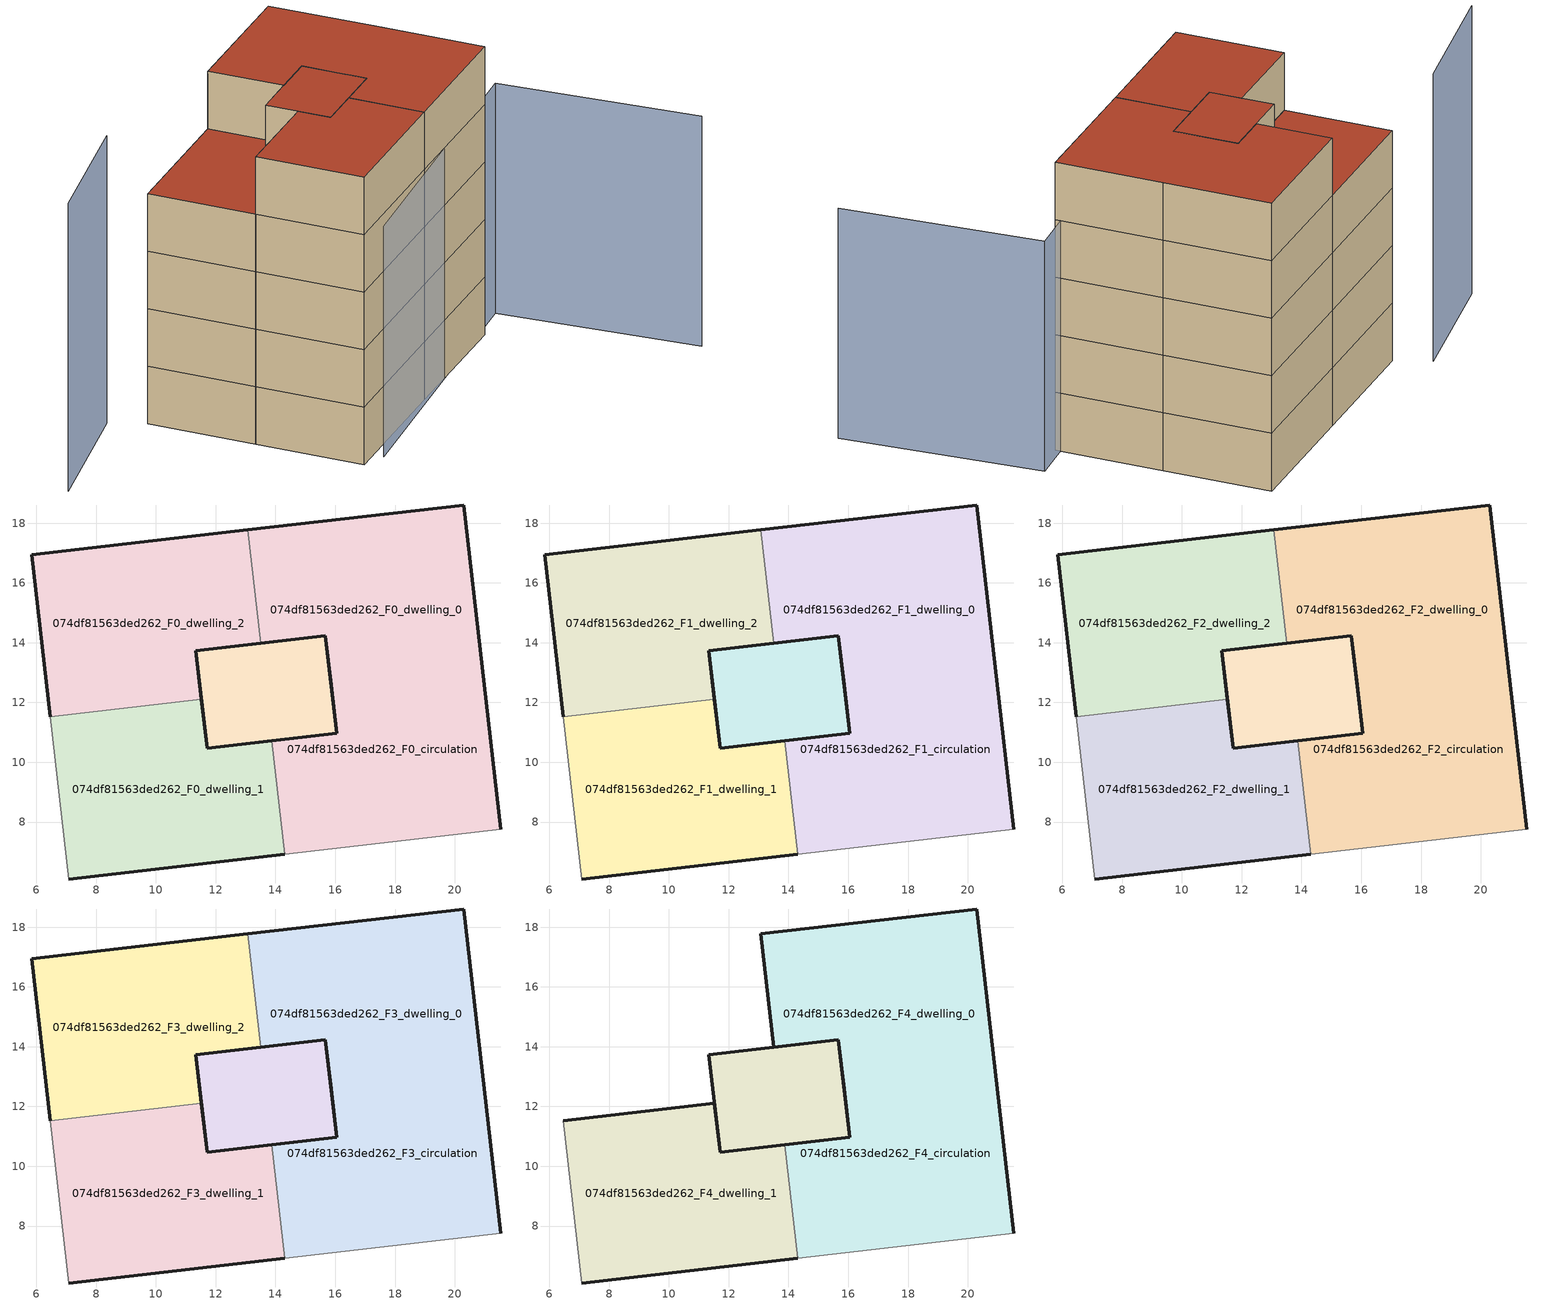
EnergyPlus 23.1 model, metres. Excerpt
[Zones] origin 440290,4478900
074df81563ded262_F0_dwelling_0
 floor ground (EU_floor_Construction): 20.29,18.61 20.92,13.18 21.54,7.76 14.32,6.93 13.88,10.72 16.05,10.97 15.99,11.45 15.86,12.6 15.67,14.23 14.52,14.1 13.5,13.98 13.07,17.78 z0; 15.67,14.23 15.99,11.45 16.05,10.97 11.71,10.47 11.34,13.73 14.52,14.1 z0
 wall outside (EU_wall_Construction): 21.54,7.76 20.92,13.18 20.29,18.61 13.07,17.78 / 13.5,13.98 15.67,14.23 15.86,12.6 16.05,10.97 13.88,10.72 z0:3
 wall adiabatic (EU_wall_Construction): 14.32,6.93 21.54,7.76 z0:3
 wall to 074df81563ded262_F0_dwelling_2 (EU_wall_Construction): 13.07,17.78 13.5,13.98 z0:3
 wall to 074df81563ded262_F0_dwelling_1 (EU_wall_Construction): 13.88,10.72 14.32,6.93 z0:3
074df81563ded262_F0_dwelling_1
 floor ground (EU_floor_Construction): 13.88,10.72 14.32,6.93 7.09,6.1 6.47,11.52 11.52,12.1 11.71,10.47 z0; 15.67,14.23 16.05,10.97 13.88,10.72 11.71,10.47 11.52,12.1 11.34,13.73 z0
 wall outside (EU_wall_Construction): 7.09,6.1 14.32,6.93 / 13.88,10.72 11.71,10.47 11.52,12.1 z0:3
 wall adiabatic (EU_wall_Construction): 6.47,11.52 7.09,6.1 z0:3
 wall to 074df81563ded262_F0_dwelling_2 (EU_wall_Construction): 11.52,12.1 6.47,11.52 z0:3
074df81563ded262_F0_dwelling_2
 floor ground (EU_floor_Construction): 13.07,17.78 13.5,13.98 11.34,13.73 11.52,12.1 6.47,11.52 5.84,16.94 z0; 15.67,14.23 16.05,10.97 11.71,10.47 11.52,12.1 11.34,13.73 z0
 wall outside (EU_wall_Construction): 13.07,17.78 5.84,16.94 6.47,11.52 / 11.52,12.1 11.34,13.73 13.5,13.98 z0:3
074df81563ded262_F0_circulation
 floor ground (EU_floor_Construction): 15.67,14.23 15.86,12.6 16.05,10.97 13.88,10.72 11.71,10.47 11.52,12.1 11.34,13.73 13.5,13.98 14.19,14.06 14.52,14.1 z0; 20.29,18.61 20.92,13.18 21.54,7.76 14.32,6.93 13.88,10.72 16.05,10.97 15.86,12.6 15.67,14.23 14.52,14.1 13.5,13.98 13.07,17.78 z0; 13.88,10.72 14.32,6.93 7.09,6.1 6.47,11.52 11.52,12.1 11.71,10.47 z0; 13.07,17.78 13.5,13.98 11.34,13.73 11.52,12.1 6.47,11.52 5.84,16.94 z0
 wall outside (EU_wall_Construction): 11.34,13.73 11.71,10.47 16.05,10.97 15.67,14.23 11.34,13.73 z0:3
 roof outside (EU_floor_Construction): 16.05,10.97 15.86,12.6 15.67,14.23 14.52,14.1 13.5,13.98 11.34,13.73 11.52,12.1 11.71,10.47 13.88,10.72 z3
074df81563ded262_F1_dwelling_0
 floor outside (EU_floor_Construction): 20.29,18.61 20.92,13.18 21.54,7.76 14.32,6.93 13.88,10.72 16.05,10.97 15.86,12.6 15.67,14.23 14.52,14.1 13.5,13.98 13.07,17.78 z3
 floor to 074df81563ded262_F0_dwelling_0 (EU_floor_Construction): 15.67,14.23 15.86,12.6 16.05,10.97 13.88,10.72 11.71,10.47 11.34,13.73 13.5,13.98 14.52,14.1 z3
 wall outside (EU_wall_Construction): 21.54,7.76 20.92,13.18 20.29,18.61 13.07,17.78 / 13.5,13.98 15.67,14.23 15.86,12.6 16.05,10.97 13.88,10.72 z3:6
 wall adiabatic (EU_wall_Construction): 14.32,6.93 21.54,7.76 z3:6
 wall to 074df81563ded262_F1_dwelling_2 (EU_wall_Construction): 13.07,17.78 13.5,13.98 z3:6
 wall to 074df81563ded262_F1_dwelling_1 (EU_wall_Construction): 13.88,10.72 14.32,6.93 z3:6
074df81563ded262_F1_dwelling_1
 floor to 074df81563ded262_F0_dwelling_1 (EU_floor_Construction): 13.88,10.72 14.32,6.93 7.09,6.1 6.47,11.52 11.52,12.1 11.71,10.47 z3; 15.67,14.23 16.05,10.97 13.88,10.72 11.71,10.47 11.52,12.1 11.34,13.73 z3
 wall outside (EU_wall_Construction): 7.09,6.1 14.32,6.93 / 13.88,10.72 11.71,10.47 11.52,12.1 z3:6
 wall adiabatic (EU_wall_Construction): 6.47,11.52 7.09,6.1 z3:6
 wall to 074df81563ded262_F1_dwelling_2 (EU_wall_Construction): 11.52,12.1 6.47,11.52 z3:6
074df81563ded262_F1_dwelling_2
 floor to 074df81563ded262_F0_dwelling_2 (EU_floor_Construction): 13.07,17.78 13.5,13.98 11.34,13.73 11.52,12.1 6.47,11.52 5.84,16.94 z3; 15.67,14.23 16.05,10.97 11.71,10.47 11.52,12.1 11.34,13.73 z3
 wall outside (EU_wall_Construction): 13.07,17.78 5.84,16.94 6.47,11.52 / 11.52,12.1 11.34,13.73 13.5,13.98 z3:6
074df81563ded262_F1_circulation
 floor outside (EU_floor_Construction): 15.67,14.23 15.86,12.6 16.05,10.97 13.88,10.72 11.71,10.47 11.52,12.1 11.34,13.73 13.5,13.98 14.19,14.06 14.52,14.1 z3; 13.88,10.72 14.32,6.93 7.09,6.1 6.47,11.52 11.52,12.1 11.71,10.47 z3; 13.07,17.78 13.5,13.98 11.34,13.73 11.52,12.1 6.47,11.52 5.84,16.94 z3
 floor to 074df81563ded262_F0_circulation (EU_floor_Construction): 20.29,18.61 20.92,13.18 21.54,7.76 14.32,6.93 13.88,10.72 16.05,10.97 15.86,12.6 15.67,14.23 14.52,14.1 13.5,13.98 13.07,17.78 z3
 wall outside (EU_wall_Construction): 11.34,13.73 11.71,10.47 16.05,10.97 15.67,14.23 11.34,13.73 z3:6
 roof outside (EU_floor_Construction): 16.05,10.97 15.86,12.6 15.67,14.23 14.52,14.1 13.5,13.98 11.34,13.73 11.52,12.1 11.71,10.47 13.88,10.72 z6
074df81563ded262_F2_dwelling_0
 floor outside (EU_floor_Construction): 20.29,18.61 20.92,13.18 21.54,7.76 14.32,6.93 13.88,10.72 16.05,10.97 15.86,12.6 15.67,14.23 14.52,14.1 13.5,13.98 13.07,17.78 z6
 floor to 074df81563ded262_F1_dwelling_0 (EU_floor_Construction): 15.67,14.23 15.86,12.6 16.05,10.97 13.88,10.72 11.71,10.47 11.34,13.73 13.5,13.98 14.52,14.1 z6
 wall outside (EU_wall_Construction): 21.54,7.76 20.92,13.18 20.29,18.61 13.07,17.78 / 13.5,13.98 15.67,14.23 15.86,12.6 16.05,10.97 13.88,10.72 z6:9
 wall adiabatic (EU_wall_Construction): 14.32,6.93 21.54,7.76 z6:9
 wall to 074df81563ded262_F2_dwelling_2 (EU_wall_Construction): 13.07,17.78 13.5,13.98 z6:9
 wall to 074df81563ded262_F2_dwelling_1 (EU_wall_Construction): 13.88,10.72 14.32,6.93 z6:9
074df81563ded262_F2_dwelling_1
 floor to 074df81563ded262_F1_dwelling_1 (EU_floor_Construction): 13.88,10.72 14.32,6.93 7.09,6.1 6.47,11.52 11.52,12.1 11.71,10.47 z6; 15.67,14.23 16.05,10.97 13.88,10.72 11.71,10.47 11.52,12.1 11.34,13.73 z6
 wall outside (EU_wall_Construction): 7.09,6.1 14.32,6.93 / 13.88,10.72 11.71,10.47 11.52,12.1 z6:9
 wall adiabatic (EU_wall_Construction): 6.47,11.52 7.09,6.1 z6:9
 wall to 074df81563ded262_F2_dwelling_2 (EU_wall_Construction): 11.52,12.1 6.47,11.52 z6:9
074df81563ded262_F2_dwelling_2
 floor to 074df81563ded262_F1_dwelling_2 (EU_floor_Construction): 13.07,17.78 13.5,13.98 11.34,13.73 11.52,12.1 6.47,11.52 5.84,16.94 z6; 15.67,14.23 16.05,10.97 11.71,10.47 11.52,12.1 11.34,13.73 z6
 wall outside (EU_wall_Construction): 13.07,17.78 5.84,16.94 6.47,11.52 / 11.52,12.1 11.34,13.73 13.5,13.98 z6:9
074df81563ded262_F2_circulation
 floor outside (EU_floor_Construction): 15.67,14.23 15.86,12.6 16.05,10.97 13.88,10.72 11.71,10.47 11.52,12.1 11.34,13.73 13.5,13.98 14.19,14.06 14.52,14.1 z6; 13.88,10.72 14.32,6.93 7.09,6.1 6.47,11.52 11.52,12.1 11.71,10.47 z6; 13.07,17.78 13.5,13.98 11.34,13.73 11.52,12.1 6.47,11.52 5.84,16.94 z6
 floor to 074df81563ded262_F1_circulation (EU_floor_Construction): 20.29,18.61 20.92,13.18 21.54,7.76 14.32,6.93 13.88,10.72 16.05,10.97 15.86,12.6 15.67,14.23 14.52,14.1 13.5,13.98 13.07,17.78 z6
 wall outside (EU_wall_Construction): 11.34,13.73 11.71,10.47 16.05,10.97 15.67,14.23 11.34,13.73 z6:9
 roof outside (EU_floor_Construction): 16.05,10.97 15.86,12.6 15.67,14.23 14.52,14.1 13.5,13.98 11.34,13.73 11.52,12.1 11.71,10.47 13.88,10.72 z9
074df81563ded262_F3_dwelling_0
 floor outside (EU_floor_Construction): 20.29,18.61 20.92,13.18 21.54,7.76 14.32,6.93 13.88,10.72 16.05,10.97 15.86,12.6 15.67,14.23 14.52,14.1 13.5,13.98 13.07,17.78 z9
 floor to 074df81563ded262_F2_dwelling_0 (EU_floor_Construction): 15.67,14.23 15.86,12.6 16.05,10.97 13.88,10.72 11.71,10.47 11.34,13.73 13.5,13.98 14.52,14.1 z9
 wall outside (EU_wall_Construction): 21.54,7.76 20.92,13.18 20.29,18.61 13.07,17.78 / 13.5,13.98 15.67,14.23 15.86,12.6 16.05,10.97 13.88,10.72 z9:12
 wall adiabatic (EU_wall_Construction): 14.32,6.93 21.54,7.76 z9:12
 wall to 074df81563ded262_F3_dwelling_2 (EU_wall_Construction): 13.07,17.78 13.5,13.98 z9:12
 wall to 074df81563ded262_F3_dwelling_1 (EU_wall_Construction): 13.88,10.72 14.32,6.93 z9:12
074df81563ded262_F3_dwelling_1
 floor to 074df81563ded262_F2_dwelling_1 (EU_floor_Construction): 13.88,10.72 14.32,6.93 7.09,6.1 6.47,11.52 11.52,12.1 11.71,10.47 z9; 15.67,14.23 16.05,10.97 13.88,10.72 11.71,10.47 11.52,12.1 11.34,13.73 z9
 wall outside (EU_wall_Construction): 7.09,6.1 14.32,6.93 / 13.88,10.72 11.71,10.47 11.52,12.1 z9:12
 wall adiabatic (EU_wall_Construction): 6.47,11.52 7.09,6.1 z9:12
 wall to 074df81563ded262_F3_dwelling_2 (EU_wall_Construction): 11.52,12.1 6.47,11.52 z9:12
074df81563ded262_F3_dwelling_2
 floor to 074df81563ded262_F2_dwelling_2 (EU_floor_Construction): 13.07,17.78 13.5,13.98 11.34,13.73 11.52,12.1 6.47,11.52 5.84,16.94 z9; 15.67,14.23 16.05,10.97 11.71,10.47 11.52,12.1 11.34,13.73 z9
 wall outside (EU_wall_Construction): 13.07,17.78 5.84,16.94 6.47,11.52 / 11.52,12.1 11.34,13.73 13.5,13.98 z9:12
 roof outside (EU_roof_Construction): 16.05,10.97 15.67,14.23 11.34,13.73 11.52,12.1 11.71,10.47 z12; 11.52,12.1 11.34,13.73 13.5,13.98 13.07,17.78 5.84,16.94 6.47,11.52 z12
074df81563ded262_F3_circulation
 floor outside (EU_floor_Construction): 15.67,14.23 15.86,12.6 16.05,10.97 13.88,10.72 11.71,10.47 11.52,12.1 11.34,13.73 13.5,13.98 14.19,14.06 14.52,14.1 z9; 13.88,10.72 14.32,6.93 7.09,6.1 6.47,11.52 11.52,12.1 11.71,10.47 z9; 13.07,17.78 13.5,13.98 11.34,13.73 11.52,12.1 6.47,11.52 5.84,16.94 z9
 floor to 074df81563ded262_F2_circulation (EU_floor_Construction): 20.29,18.61 20.92,13.18 21.54,7.76 14.32,6.93 13.88,10.72 16.05,10.97 15.86,12.6 15.67,14.23 14.52,14.1 13.5,13.98 13.07,17.78 z9
 wall outside (EU_wall_Construction): 11.34,13.73 11.71,10.47 16.05,10.97 15.67,14.23 11.34,13.73 z9:12
 roof outside (EU_floor_Construction): 16.05,10.97 15.86,12.6 15.67,14.23 14.52,14.1 13.5,13.98 11.34,13.73 11.52,12.1 11.71,10.47 13.88,10.72 z12; 11.52,12.1 11.34,13.73 13.5,13.98 13.07,17.78 5.84,16.94 6.47,11.52 z12
074df81563ded262_F4_dwelling_0
 floor outside (EU_floor_Construction): 20.29,18.61 20.92,13.18 21.54,7.76 14.32,6.93 13.88,10.72 16.05,10.97 15.86,12.6 15.67,14.23 14.52,14.1 13.5,13.98 13.07,17.78 z12
 floor to 074df81563ded262_F3_dwelling_0 (EU_floor_Construction): 15.67,14.23 15.86,12.6 16.05,10.97 13.88,10.72 11.71,10.47 11.34,13.73 13.5,13.98 14.52,14.1 z12
 wall outside (EU_wall_Construction): 21.54,7.76 20.92,13.18 20.29,18.61 13.07,17.78 13.5,13.98 15.67,14.23 15.86,12.6 16.05,10.97 13.88,10.72 z12:15
 wall adiabatic (EU_wall_Construction): 14.32,6.93 21.54,7.76 z12:15
 wall to 074df81563ded262_F4_dwelling_1 (EU_wall_Construction): 13.88,10.72 14.32,6.93 z12:15
 roof outside (EU_roof_Construction): 21.54,7.76 20.92,13.18 20.29,18.61 13.07,17.78 13.5,13.98 14.52,14.1 15.67,14.23 15.86,12.6 15.99,11.45 16.05,10.97 13.88,10.72 14.32,6.93 z15; 16.05,10.97 15.99,11.45 15.67,14.23 14.52,14.1 11.34,13.73 11.71,10.47 z15
074df81563ded262_F4_dwelling_1
 floor to 074df81563ded262_F3_dwelling_1 (EU_floor_Construction): 13.88,10.72 14.32,6.93 7.09,6.1 6.47,11.52 11.52,12.1 11.71,10.47 z12; 15.67,14.23 16.05,10.97 13.88,10.72 11.71,10.47 11.52,12.1 11.34,13.73 z12
 wall outside (EU_wall_Construction): 7.09,6.1 14.32,6.93 / 13.88,10.72 11.71,10.47 11.52,12.1 6.47,11.52 z12:15
 wall adiabatic (EU_wall_Construction): 6.47,11.52 7.09,6.1 z12:15
 roof outside (EU_roof_Construction): 16.05,10.97 15.67,14.23 11.34,13.73 11.52,12.1 11.71,10.47 13.88,10.72 z15; 14.32,6.93 13.88,10.72 11.71,10.47 11.52,12.1 6.47,11.52 7.09,6.1 z15
074df81563ded262_F4_circulation
 floor outside (EU_floor_Construction): 15.67,14.23 15.86,12.6 16.05,10.97 13.88,10.72 11.71,10.47 11.52,12.1 11.34,13.73 13.5,13.98 14.19,14.06 14.52,14.1 z12; 13.88,10.72 14.32,6.93 7.09,6.1 6.47,11.52 11.52,12.1 11.71,10.47 z12
 floor to 074df81563ded262_F3_circulation (EU_floor_Construction): 20.29,18.61 20.92,13.18 21.54,7.76 14.32,6.93 13.88,10.72 16.05,10.97 15.86,12.6 15.67,14.23 14.52,14.1 13.5,13.98 13.07,17.78 z12
 wall outside (EU_wall_Construction): 11.34,13.73 11.71,10.47 16.05,10.97 15.67,14.23 11.34,13.73 z12:15
 roof outside (EU_roof_Construction): 21.54,7.76 20.92,13.18 20.29,18.61 13.07,17.78 13.5,13.98 14.52,14.1 15.67,14.23 15.86,12.6 16.05,10.97 13.88,10.72 14.32,6.93 z15; 16.05,10.97 15.86,12.6 15.67,14.23 14.52,14.1 13.5,13.98 11.34,13.73 11.52,12.1 11.71,10.47 13.88,10.72 z15; 14.32,6.93 13.88,10.72 11.71,10.47 11.52,12.1 6.47,11.52 7.09,6.1 z15
shading: 8.29,5.72 23.68,8.4 / 23.68,8.4 25.44,-1.64 z0:12; -1.99,16.79 4.97,18.62 z0:15
[Building]
EU S2 Campaign: North Axis=0; Terrain=City; Solar Distribution=FullExterior
[Site:Location]
Madrid: Latitude=40.5; Longitude=-3.5; Time Zone=1; Elevation=609
[SizingPeriod:WeatherFileDays]
AnnualSizingPeriod: Begin Month=1; Begin Day of Month=1; End Month=12; End Day of Month=31; Day of Week for Start Day=Monday; Use Weather File Daylight Saving Period=No; Use Weather File Rain and Snow Indicators=No
[MATERIAL]
EU_InternalMass_Material: Roughness=MediumRough; Thickness=0.1; Conductivity=1; Density=1800; Specific Heat=900; Thermal Absorptance=0.9; Solar Absorptance=0.7; Visible Absorptance=0.7
[MATERIAL:NOMASS] Roughness=MediumRough; Thermal Absorptance=0.9; Solar Absorptance=0.7; Visible Absorptance=0.7
Name | Thermal Resistance
EU_wall_NoMass | 1.60022
EU_roof_NoMass | 1.57597
EU_floor_NoMass | 0.470652
[CONSTRUCTION]
EU_wall_Construction: EU_wall_NoMass
EU_roof_Construction: EU_roof_NoMass
EU_floor_Construction: EU_floor_NoMass
EU_InternalMass_Construction: EU_InternalMass_Material
[ZONE] Type=1; Multiplier=1; Ceiling Height=autocalculate; Floor Area=autocalculate; Part of Total Floor Area=Yes
Name | Volume
074df81563ded262_F0_dwelling_0 | 259.739
074df81563ded262_F1_dwelling_0; 074df81563ded262_F2_dwelling_0; 074df81563ded262_F3_dwelling_0; 074df81563ded262_F4_dwelling_0 | 259.738
074df81563ded262_F0_dwelling_1; 074df81563ded262_F1_dwelling_1; 074df81563ded262_F2_dwelling_1; 074df81563ded262_F3_dwelling_1; 074df81563ded262_F4_dwelling_1; 074df81563ded262_F0_dwelling_2; 074df81563ded262_F1_dwelling_2; 074df81563ded262_F2_dwelling_2; 074df81563ded262_F3_dwelling_2 | 151.315
074df81563ded262_F0_circulation; 074df81563ded262_F1_circulation; 074df81563ded262_F2_circulation; 074df81563ded262_F3_circulation | 476.584
074df81563ded262_F4_circulation | 368.161
[INTERNALMASS] Construction=EU_InternalMass_Construction
Name | Zone or ZoneList | Surface Area
074df81563ded262_F0_dwelling_0_EU_InternalMass | 074df81563ded262_F0_dwelling_0 | 72.282
074df81563ded262_F0_dwelling_1_EU_InternalMass | 074df81563ded262_F0_dwelling_1 | 36.141
074df81563ded262_F0_dwelling_2_EU_InternalMass | 074df81563ded262_F0_dwelling_2 | 36.141
074df81563ded262_F1_dwelling_0_EU_InternalMass | 074df81563ded262_F1_dwelling_0 | 72.282
074df81563ded262_F1_dwelling_1_EU_InternalMass | 074df81563ded262_F1_dwelling_1 | 36.141
074df81563ded262_F1_dwelling_2_EU_InternalMass | 074df81563ded262_F1_dwelling_2 | 36.141
074df81563ded262_F2_dwelling_0_EU_InternalMass | 074df81563ded262_F2_dwelling_0 | 72.282
074df81563ded262_F2_dwelling_1_EU_InternalMass | 074df81563ded262_F2_dwelling_1 | 36.141
074df81563ded262_F2_dwelling_2_EU_InternalMass | 074df81563ded262_F2_dwelling_2 | 36.141
074df81563ded262_F3_dwelling_0_EU_InternalMass | 074df81563ded262_F3_dwelling_0 | 72.282
074df81563ded262_F3_dwelling_1_EU_InternalMass | 074df81563ded262_F3_dwelling_1 | 36.141
074df81563ded262_F3_dwelling_2_EU_InternalMass | 074df81563ded262_F3_dwelling_2 | 36.141
074df81563ded262_F4_dwelling_0_EU_InternalMass | 074df81563ded262_F4_dwelling_0 | 72.282
074df81563ded262_F4_dwelling_1_EU_InternalMass | 074df81563ded262_F4_dwelling_1 | 72.282
[OTHEREQUIPMENT] Fuel Type=Electricity; Design Level Calculation Method=Watts/Area; Power per Zone Floor Area=1; Fraction Latent=0; Fraction Radiant=0; Fraction Lost=0; Carbon Dioxide Generation Rate=0; EndUse Subcategory=EU_Step8_InternalGains
Name | Zone or ZoneList or Space or SpaceList | Schedule
EU_Step8_InternalGain_074df81563ded262_F0_dwelling_0_f000 | 074df81563ded262_F0_dwelling_0 | EU_Step8_GainSchedule_074df81563ded262_F0_dwelling_0_f000
EU_Step8_InternalGain_074df81563ded262_F0_dwelling_1_f000 | 074df81563ded262_F0_dwelling_1 | EU_Step8_GainSchedule_074df81563ded262_F0_dwelling_1_f000
EU_Step8_InternalGain_074df81563ded262_F0_dwelling_2_f000 | 074df81563ded262_F0_dwelling_2 | EU_Step8_GainSchedule_074df81563ded262_F0_dwelling_2_f000
EU_Step8_InternalGain_074df81563ded262_F1_dwelling_0_f000 | 074df81563ded262_F1_dwelling_0 | EU_Step8_GainSchedule_074df81563ded262_F1_dwelling_0_f000
EU_Step8_InternalGain_074df81563ded262_F1_dwelling_1_f000 | 074df81563ded262_F1_dwelling_1 | EU_Step8_GainSchedule_074df81563ded262_F1_dwelling_1_f000
EU_Step8_InternalGain_074df81563ded262_F1_dwelling_2_f000 | 074df81563ded262_F1_dwelling_2 | EU_Step8_GainSchedule_074df81563ded262_F1_dwelling_2_f000
EU_Step8_InternalGain_074df81563ded262_F2_dwelling_0_f000 | 074df81563ded262_F2_dwelling_0 | EU_Step8_GainSchedule_074df81563ded262_F2_dwelling_0_f000
EU_Step8_InternalGain_074df81563ded262_F2_dwelling_1_f000 | 074df81563ded262_F2_dwelling_1 | EU_Step8_GainSchedule_074df81563ded262_F2_dwelling_1_f000
EU_Step8_InternalGain_074df81563ded262_F2_dwelling_2_f000 | 074df81563ded262_F2_dwelling_2 | EU_Step8_GainSchedule_074df81563ded262_F2_dwelling_2_f000
EU_Step8_InternalGain_074df81563ded262_F3_dwelling_0_f000 | 074df81563ded262_F3_dwelling_0 | EU_Step8_GainSchedule_074df81563ded262_F3_dwelling_0_f000
EU_Step8_InternalGain_074df81563ded262_F3_dwelling_1_f000 | 074df81563ded262_F3_dwelling_1 | EU_Step8_GainSchedule_074df81563ded262_F3_dwelling_1_f000
EU_Step8_InternalGain_074df81563ded262_F3_dwelling_2_f000 | 074df81563ded262_F3_dwelling_2 | EU_Step8_GainSchedule_074df81563ded262_F3_dwelling_2_f000
EU_Step8_InternalGain_074df81563ded262_F4_dwelling_0_f000 | 074df81563ded262_F4_dwelling_0 | EU_Step8_GainSchedule_074df81563ded262_F4_dwelling_0_f000
EU_Step8_InternalGain_074df81563ded262_F4_dwelling_1_f000 | 074df81563ded262_F4_dwelling_1 | EU_Step8_GainSchedule_074df81563ded262_F4_dwelling_1_f000
[ZONEINFILTRATION:DESIGNFLOWRATE] Schedule=EU_AlwaysOn; Design Flow Rate Calculation Method=Flow/Area; Flow Rate per Floor Area=0.0005; Constant Term Coefficient=1; Temperature Term Coefficient=0; Velocity Term Coefficient=0; Velocity Squared Term Coefficient=0
Name | Zone or ZoneList or Space or SpaceList
EU_Circulation_Infiltration_074df81563ded262_F0_circulation | 074df81563ded262_F0_circulation
EU_Circulation_Infiltration_074df81563ded262_F1_circulation | 074df81563ded262_F1_circulation
EU_Circulation_Infiltration_074df81563ded262_F2_circulation | 074df81563ded262_F2_circulation
EU_Circulation_Infiltration_074df81563ded262_F3_circulation | 074df81563ded262_F3_circulation
EU_Circulation_Infiltration_074df81563ded262_F4_circulation | 074df81563ded262_F4_circulation
[ZONEVENTILATION:DESIGNFLOWRATE] Schedule=EU_AlwaysOn; Design Flow Rate Calculation Method=AirChanges/Hour; Air Changes per Hour=0.480704; Ventilation Type=Natural; Fan Pressure Rise=0; Fan Total Efficiency=1; Constant Term Coefficient=1; Temperature Term Coefficient=0; Velocity Term Coefficient=0; Velocity Squared Term Coefficient=0; Minimum Indoor Temperature=-100; Maximum Indoor Temperature=100; Delta Temperature=-100; Minimum Outdoor Temperature=-100; Maximum Outdoor Temperature=100; Maximum Wind Speed=40
Name | Zone or ZoneList or Space or SpaceList
EU_ConstantAir_074df81563ded262_F0_dwelling_0 | 074df81563ded262_F0_dwelling_0
EU_ConstantAir_074df81563ded262_F0_dwelling_1 | 074df81563ded262_F0_dwelling_1
EU_ConstantAir_074df81563ded262_F0_dwelling_2 | 074df81563ded262_F0_dwelling_2
EU_ConstantAir_074df81563ded262_F1_dwelling_0 | 074df81563ded262_F1_dwelling_0
EU_ConstantAir_074df81563ded262_F1_dwelling_1 | 074df81563ded262_F1_dwelling_1
EU_ConstantAir_074df81563ded262_F1_dwelling_2 | 074df81563ded262_F1_dwelling_2
EU_ConstantAir_074df81563ded262_F2_dwelling_0 | 074df81563ded262_F2_dwelling_0
EU_ConstantAir_074df81563ded262_F2_dwelling_1 | 074df81563ded262_F2_dwelling_1
EU_ConstantAir_074df81563ded262_F2_dwelling_2 | 074df81563ded262_F2_dwelling_2
EU_ConstantAir_074df81563ded262_F3_dwelling_0 | 074df81563ded262_F3_dwelling_0
EU_ConstantAir_074df81563ded262_F3_dwelling_1 | 074df81563ded262_F3_dwelling_1
EU_ConstantAir_074df81563ded262_F3_dwelling_2 | 074df81563ded262_F3_dwelling_2
EU_ConstantAir_074df81563ded262_F4_dwelling_0 | 074df81563ded262_F4_dwelling_0
EU_ConstantAir_074df81563ded262_F4_dwelling_1 | 074df81563ded262_F4_dwelling_1
[HVACTEMPLATE:THERMOSTAT] Constant Heating Setpoint=20; Constant Cooling Setpoint=50
EU_HeatOnly_074df81563ded262_F0_dwelling_0; EU_HeatOnly_074df81563ded262_F0_dwelling_1; EU_HeatOnly_074df81563ded262_F0_dwelling_2; EU_HeatOnly_074df81563ded262_F1_dwelling_0; EU_HeatOnly_074df81563ded262_F1_dwelling_1; EU_HeatOnly_074df81563ded262_F1_dwelling_2; EU_HeatOnly_074df81563ded262_F2_dwelling_0; EU_HeatOnly_074df81563ded262_F2_dwelling_1; EU_HeatOnly_074df81563ded262_F2_dwelling_2; EU_HeatOnly_074df81563ded262_F3_dwelling_0; EU_HeatOnly_074df81563ded262_F3_dwelling_1; EU_HeatOnly_074df81563ded262_F3_dwelling_2; EU_HeatOnly_074df81563ded262_F4_dwelling_0; EU_HeatOnly_074df81563ded262_F4_dwelling_1
[HVACTEMPLATE:ZONE:IDEALLOADSAIRSYSTEM] System Availability Schedule=EU_AlwaysOn; Maximum Heating Supply Air Temperature=50; Minimum Cooling Supply Air Temperature=13; Maximum Heating Supply Air Humidity Ratio=0.0156; Minimum Cooling Supply Air Humidity Ratio=0.0077; Heating Limit=NoLimit; Cooling Limit=NoLimit; Heating Availability Schedule=EU_AlwaysOn; Cooling Availability Schedule=EU_CoolingOff; Dehumidification Control Type=ConstantSensibleHeatRatio; Cooling Sensible Heat Ratio=0.7; Dehumidification Setpoint=60; Humidification Control Type=None; Humidification Setpoint=30; Outdoor Air Method=None; Outdoor Air Flow Rate per Person=0.00944; Outdoor Air Flow Rate per Zone Floor Area=0; Outdoor Air Flow Rate per Zone=0; Demand Controlled Ventilation Type=None; Outdoor Air Economizer Type=NoEconomizer; Heat Recovery Type=None; Sensible Heat Recovery Effectiveness=0.7; Latent Heat Recovery Effectiveness=0.65
Name | Template Thermostat
074df81563ded262_F0_dwelling_0 | EU_HeatOnly_074df81563ded262_F0_dwelling_0
074df81563ded262_F0_dwelling_1 | EU_HeatOnly_074df81563ded262_F0_dwelling_1
074df81563ded262_F0_dwelling_2 | EU_HeatOnly_074df81563ded262_F0_dwelling_2
074df81563ded262_F1_dwelling_0 | EU_HeatOnly_074df81563ded262_F1_dwelling_0
074df81563ded262_F1_dwelling_1 | EU_HeatOnly_074df81563ded262_F1_dwelling_1
074df81563ded262_F1_dwelling_2 | EU_HeatOnly_074df81563ded262_F1_dwelling_2
074df81563ded262_F2_dwelling_0 | EU_HeatOnly_074df81563ded262_F2_dwelling_0
074df81563ded262_F2_dwelling_1 | EU_HeatOnly_074df81563ded262_F2_dwelling_1
074df81563ded262_F2_dwelling_2 | EU_HeatOnly_074df81563ded262_F2_dwelling_2
074df81563ded262_F3_dwelling_0 | EU_HeatOnly_074df81563ded262_F3_dwelling_0
074df81563ded262_F3_dwelling_1 | EU_HeatOnly_074df81563ded262_F3_dwelling_1
074df81563ded262_F3_dwelling_2 | EU_HeatOnly_074df81563ded262_F3_dwelling_2
074df81563ded262_F4_dwelling_0 | EU_HeatOnly_074df81563ded262_F4_dwelling_0
074df81563ded262_F4_dwelling_1 | EU_HeatOnly_074df81563ded262_F4_dwelling_1
[SIZING:ZONE] Zone Cooling Design Supply Air Temperature Input Method=SupplyAirTemperature; Zone Cooling Design Supply Air Temperature=13; Zone Heating Design Supply Air Temperature Input Method=SupplyAirTemperature; Zone Heating Design Supply Air Temperature=50; Zone Cooling Design Supply Air Humidity Ratio=0.008; Zone Heating Design Supply Air Humidity Ratio=0.008; Cooling Design Air Flow Method=DesignDay; Cooling Design Air Flow Rate=0; Cooling Minimum Air Flow per Zone Floor Area=0.000762; Cooling Minimum Air Flow=0; Cooling Minimum Air Flow Fraction=0.2; Heating Design Air Flow Method=DesignDay; Heating Design Air Flow Rate=0; Heating Maximum Air Flow per Zone Floor Area=0.002032; Heating Maximum Air Flow=0.141576; Heating Maximum Air Flow Fraction=0.3; Account for Dedicated Outdoor Air System=No; Dedicated Outdoor Air System Control Strategy=NeutralSupplyAir; Dedicated Outdoor Air Low Setpoint Temperature for Design=autosize; Dedicated Outdoor Air High Setpoint Temperature for Design=autosize; Zone Load Sizing Method=Sensible Load Only No Latent Load; Zone Latent Cooling Design Supply Air Humidity Ratio Input Method=HumidityRatioDifference; Zone Cooling Design Supply Air Humidity Ratio Difference=0.005; Zone Latent Heating Design Supply Air Humidity Ratio Input Method=HumidityRatioDifference; Zone Humidification Design Supply Air Humidity Ratio Difference=0.005
074df81563ded262_F0_dwelling_0; 074df81563ded262_F0_dwelling_1; 074df81563ded262_F0_dwelling_2; 074df81563ded262_F1_dwelling_0; 074df81563ded262_F1_dwelling_1; 074df81563ded262_F1_dwelling_2; 074df81563ded262_F2_dwelling_0; 074df81563ded262_F2_dwelling_1; 074df81563ded262_F2_dwelling_2; 074df81563ded262_F3_dwelling_0; 074df81563ded262_F3_dwelling_1; 074df81563ded262_F3_dwelling_2; 074df81563ded262_F4_dwelling_0; 074df81563ded262_F4_dwelling_1
[SCHEDULE:CONSTANT]
Name | Hourly Value
EU_AlwaysOn | 1
EU_CoolingOff | 0
[SCHEDULE:FILE] Column Number=1; Rows to Skip at Top=0; Number of Hours of Data=8760; Column Separator=Comma; Interpolate to Timestep=No; Minutes per Item=60; Adjust Schedule for Daylight Savings=Yes
Name | File
EU_Step8_GainSchedule_074df81563ded262_F0_dwelling_0_f000 | ../../schedules/074df81563ded262/074df81563ded262_F0_dwelling_0_f000_gain.csv
EU_Step8_GainSchedule_074df81563ded262_F0_dwelling_1_f000 | ../../schedules/074df81563ded262/074df81563ded262_F0_dwelling_1_f000_gain.csv
EU_Step8_GainSchedule_074df81563ded262_F0_dwelling_2_f000 | ../../schedules/074df81563ded262/074df81563ded262_F0_dwelling_2_f000_gain.csv
EU_Step8_GainSchedule_074df81563ded262_F1_dwelling_0_f000 | ../../schedules/074df81563ded262/074df81563ded262_F1_dwelling_0_f000_gain.csv
EU_Step8_GainSchedule_074df81563ded262_F1_dwelling_1_f000 | ../../schedules/074df81563ded262/074df81563ded262_F1_dwelling_1_f000_gain.csv
EU_Step8_GainSchedule_074df81563ded262_F1_dwelling_2_f000 | ../../schedules/074df81563ded262/074df81563ded262_F1_dwelling_2_f000_gain.csv
EU_Step8_GainSchedule_074df81563ded262_F2_dwelling_0_f000 | ../../schedules/074df81563ded262/074df81563ded262_F2_dwelling_0_f000_gain.csv
EU_Step8_GainSchedule_074df81563ded262_F2_dwelling_1_f000 | ../../schedules/074df81563ded262/074df81563ded262_F2_dwelling_1_f000_gain.csv
EU_Step8_GainSchedule_074df81563ded262_F2_dwelling_2_f000 | ../../schedules/074df81563ded262/074df81563ded262_F2_dwelling_2_f000_gain.csv
EU_Step8_GainSchedule_074df81563ded262_F3_dwelling_0_f000 | ../../schedules/074df81563ded262/074df81563ded262_F3_dwelling_0_f000_gain.csv
EU_Step8_GainSchedule_074df81563ded262_F3_dwelling_1_f000 | ../../schedules/074df81563ded262/074df81563ded262_F3_dwelling_1_f000_gain.csv
EU_Step8_GainSchedule_074df81563ded262_F3_dwelling_2_f000 | ../../schedules/074df81563ded262/074df81563ded262_F3_dwelling_2_f000_gain.csv
EU_Step8_GainSchedule_074df81563ded262_F4_dwelling_0_f000 | ../../schedules/074df81563ded262/074df81563ded262_F4_dwelling_0_f000_gain.csv
EU_Step8_GainSchedule_074df81563ded262_F4_dwelling_1_f000 | ../../schedules/074df81563ded262/074df81563ded262_F4_dwelling_1_f000_gain.csv
